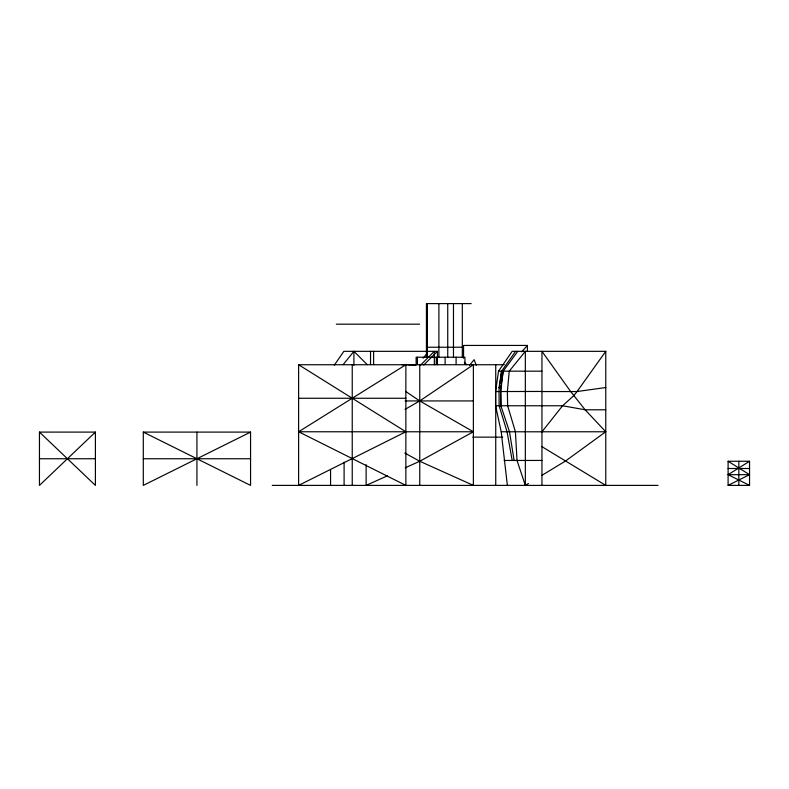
<?xml version="1.0" encoding="UTF-8"?>
<svg xmlns="http://www.w3.org/2000/svg" width="789" height="789" viewBox="0 0 789 789"><rect width="100%" height="100%" fill="white"/><g stroke="black" fill="none" stroke-linecap="round" stroke-linejoin="round"><path stroke-width="1.18" d="M517.781 351.332L503.165 371.175L500.68 391.551L500.887 405.763L509.507 431.77L514.112 460.46M499.486 387.951L499.782 385.555M500.088 383.158L501.587 371.175L515.611 351.332M507.366 485.393L501.202 431.77L495.571 405.763L495.571 391.551L498.52 371.175L512.189 351.332L605.765 351.332L605.765 485.393L541.954 446.682M500.887 405.763L500.68 387.527L503.165 371.175M512.189 460.46L507.061 431.77L499.131 405.763L499.023 387.527L501.587 371.175M334.28 365.218L343.856 351.332L437.431 351.332L437.431 364.735M605.765 351.332L577.055 391.551L573.859 395.575L562.587 405.763L541.954 431.77L605.765 431.77L585.132 409.787L570.674 391.551L541.954 351.332L541.954 485.393M343.185 364.557L353.906 351.332L367.21 364.626M469.554 365.268L474.13 359.685L476.27 365.287M423.16 358.157L426.198 354.517M521.746 351.815L527.377 345.434L463.557 345.434L463.557 358.285M420.655 365.021L434.344 351.332L434.344 364.735M423.732 365.021L437.431 351.332M95.41 432.096L39.45 485.393L39.45 432.096L95.41 432.096L95.41 485.393L39.45 432.096M605.765 431.77L565.545 460.993L541.954 475.313M749.55 461.259L728.099 474.672L749.55 485.393L749.55 461.259L728.099 461.259L728.099 485.393L749.55 485.393M298.617 431.77L405.862 364.735L405.862 485.393L298.617 431.77L473.37 431.77L419.748 400.93L405.585 391.374M525.336 485.393L525.336 351.332L509.24 371.175L507.366 391.551L507.633 405.763L515.414 431.77L517.022 460.46L525.336 485.393L528.452 483.499M405.023 409.402L419.748 400.93L473.37 364.735L473.37 485.393L419.748 461.259L404.737 453.004M473.37 431.77L419.748 461.259L405.221 467.798M728.099 461.259L749.55 474.672L728.099 485.393M250.557 432.096L143.302 485.393L143.302 432.096L250.557 432.096L250.557 485.393L143.302 432.096M387.35 475.846L366.126 485.393L366.126 464.672M605.765 387.527L577.055 391.551L541.954 391.551M401.956 364.735L416.306 364.725L412.489 364.735M541.954 391.452L495.571 391.551M471.151 303.607L426.435 303.607L426.435 357.23M336.341 324.18L419.659 324.18M426.435 347.229L462.315 347.229M298.617 364.735L405.862 431.77L298.617 485.393L298.617 364.735L504.309 364.735M498.52 371.175L541.954 371.175M499.023 387.527L500.68 387.527M298.617 398.258L405.862 398.258M405.122 400.93L473.37 400.93M495.571 405.763L562.587 405.763L585.132 409.787L605.765 409.787M501.202 431.77L541.954 431.81M472.848 437.136L502.672 437.136M39.45 458.744L95.41 458.744M143.302 458.744L250.557 458.744M504.151 460.46L541.954 460.441M728.099 468.498L749.55 468.498M728.099 474.672L749.55 474.672M272.254 485.393L658.036 485.393M408.672 364.705L414.629 364.735M464.327 362.279L466.664 364.696M738.829 461.259L738.829 485.393M527.377 345.434L527.377 351.509M495.739 364.735L495.739 485.393M464.938 364.35L464.938 357.23L416.138 357.23L416.138 364.35M462.315 303.607L462.315 357.23M456.101 357.23L456.101 364.35M453.478 303.607L453.478 357.23M447.738 303.607L447.738 357.23M445.114 357.23L445.114 364.35M438.901 303.607L438.901 357.23M436.278 357.23L436.278 364.35M427.391 303.607L427.391 357.23M419.748 364.735L419.748 485.393M417.391 357.23L417.391 364.35M373.611 351.332L373.611 364.39M370.534 351.332L370.534 364.39M353.906 351.332L353.906 365.337M352.239 364.735L352.239 485.393M344.103 462.236L344.103 485.393M330.561 469.652L330.561 485.393M196.925 432.096L196.925 485.393"/></g></svg>
